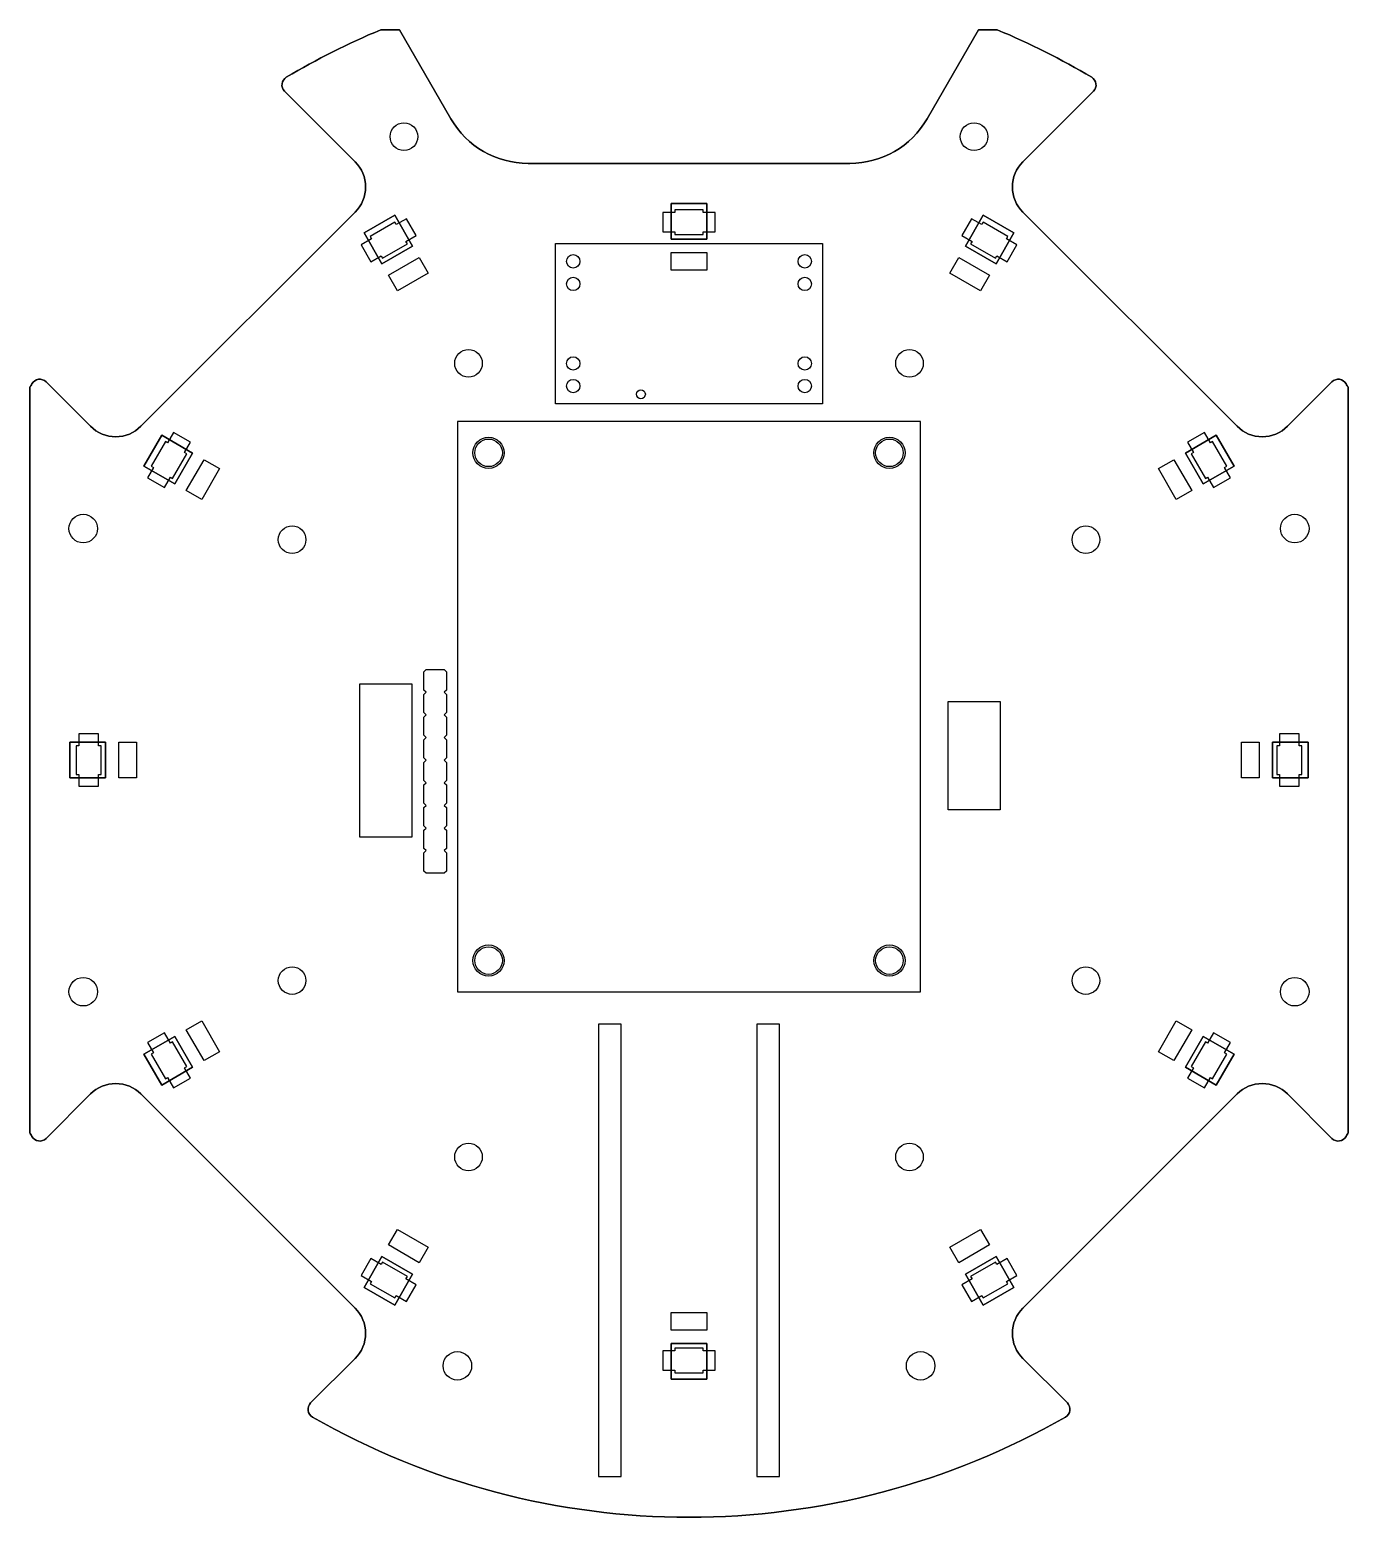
# Model space of a CAD drawing. Header units: millimetres. Extents: x -74 to 74, y -85 to 82.
import ezdxf

# ---------------------------------------------------------------- set-up
doc = ezdxf.new("R2010")
doc.units = ezdxf.units.MM
doc.layers.get('0').update_dxf_attribs({"linetype": 'CONTINUOUS'})

msp = doc.modelspace()

# ---------------------------------------------------------------- linework, layer by layer
for points in [[(72.17, -42.47, 0.494139), (73.75, -42.26, 0.001501), (74, -41.82), (74, 41.82, 0.001501), (73.75, 42.26, 0.494139), (72.17, 42.47), (67.18, 37.48, -0.414214), (61.52, 37.48), (37.48, 61.52, -0.414214), (37.48, 67.18), (45.4, 75.1, 0.490314), (45.2, 76.67, 0.033376), (34.6, 82), (32.5, 82), (26.73, 72, -0.267949), (18.07, 67), (-18.07, 67, -0.267949), (-26.73, 72), (-32.5, 82), (-34.6, 82, 0.033376), (-45.2, 76.67, 0.490314), (-45.4, 75.1), (-37.48, 67.18, -0.414214), (-37.48, 61.52), (-61.52, 37.48, -0.414214), (-67.18, 37.48), (-72.17, 42.47, 0.494139), (-73.75, 42.26, 0.001501), (-74, 41.82), (-74, -41.82, 0.001501), (-73.75, -42.26, 0.494139), (-72.17, -42.47), (-67.18, -37.48, -0.414214), (-61.52, -37.48), (-37.48, -61.52, -0.414214), (-37.48, -67.18), (-42.47, -72.17, 0.494139), (-42.26, -73.75, 0.266237), (42.26, -73.75, 0.494139), (42.47, -72.17), (37.48, -67.18, -0.414214), (37.48, -61.52), (61.52, -37.48, -0.414214), (67.18, -37.48)], [(-26.73, 72, 0.267949), (-18.07, 67), (18.07, 67, 0.267949), (26.73, 72), (32.5, 82), (34.6, 82, -0.033376), (45.2, 76.67, -0.490314), (45.4, 75.1), (37.48, 67.18, 0.414214), (37.48, 61.52), (61.52, 37.48, 0.414214), (67.18, 37.48), (72.17, 42.47, -0.494139), (73.75, 42.26, -0.001501), (74, 41.82), (74, -41.82, -0.001501), (73.75, -42.26, -0.494139), (72.17, -42.47), (67.18, -37.48, 0.414214), (61.52, -37.48), (37.48, -61.52, 0.414214), (37.48, -67.18), (42.47, -72.17, -0.494139), (42.26, -73.75, -0.266237), (-42.26, -73.75, -0.494139), (-42.47, -72.17), (-37.48, -67.18, 0.414214), (-37.48, -61.52), (-61.52, -37.48, 0.414214), (-67.18, -37.48), (-72.17, -42.47, -0.494139), (-73.75, -42.26, -0.001501), (-74, -41.82), (-74, 41.82, -0.001501), (-73.75, 42.26, -0.494139), (-72.17, 42.47), (-67.18, 37.48, 0.414214), (-61.52, 37.48), (-37.48, 61.52, 0.414214), (-37.48, 67.18), (-45.4, 75.1, -0.490314), (-45.2, 76.67, -0.033376), (-34.6, 82), (-32.5, 82)]]:
    msp.add_lwpolyline(points, format="xyb", close=True)
for points in [[(2.94, 61.49), (1.6, 61.49), (1.6, 61.8), (-1.6, 61.8), (-1.6, 61.49), (-2.94, 61.49), (-2.94, 59.3), (-1.6, 59.3), (-1.6, 59), (1.6, 59), (1.6, 59.3), (2.94, 59.3)], [(2, 62.5), (2, 58.5), (-2, 58.5), (-2, 62.5)], [(2, 58.5), (2, 62.5), (-2, 62.5), (-2, 58.5)], [(-31.7, 60.79), (-32.86, 60.12), (-33.01, 60.38), (-35.79, 58.78), (-35.63, 58.52), (-36.79, 57.85), (-35.7, 55.95), (-34.54, 56.62), (-34.39, 56.36), (-31.61, 57.96), (-31.77, 58.22), (-30.61, 58.89)], [(-36.48, 59.19), (-33.02, 61.19), (-31.02, 57.72), (-34.48, 55.72)], [(-33.02, 61.19), (-36.48, 59.19), (-34.48, 55.72), (-31.02, 57.72)], [(36.79, 57.85), (35.63, 58.52), (35.79, 58.78), (33.01, 60.38), (32.86, 60.12), (31.7, 60.79), (30.61, 58.89), (31.77, 58.22), (31.61, 57.96), (34.39, 56.36), (34.54, 56.62), (35.7, 55.95)], [(33.02, 61.19), (36.48, 59.19), (34.48, 55.72), (31.02, 57.72)], [(36.48, 59.19), (33.02, 61.19), (31.02, 57.72), (34.48, 55.72)], [(15, 40), (-15, 40), (-15, 58), (15, 58)], [(-2, 55), (-2, 57), (2, 57), (2, 55)], [(-32.73, 52.69), (-33.73, 54.43), (-30.27, 56.43), (-29.27, 54.69)], [(29.27, 54.69), (30.27, 56.43), (33.73, 54.43), (32.73, 52.69)], [(-57.85, 36.79), (-58.52, 35.63), (-58.78, 35.79), (-60.38, 33.01), (-60.12, 32.86), (-60.79, 31.7), (-58.89, 30.61), (-58.22, 31.77), (-57.96, 31.61), (-56.36, 34.39), (-56.62, 34.54), (-55.95, 35.7)], [(26, 38), (-26, 38), (-26, -26), (26, -26)], [(60.79, 31.7), (60.12, 32.86), (60.38, 33.01), (58.78, 35.79), (58.52, 35.63), (57.85, 36.79), (55.95, 35.7), (56.62, 34.54), (56.36, 34.39), (57.96, 31.61), (58.22, 31.77), (58.89, 30.61)], [(-61.19, 33.02), (-59.19, 36.48), (-55.72, 34.48), (-57.72, 31.02)], [(-59.19, 36.48), (-61.19, 33.02), (-57.72, 31.02), (-55.72, 34.48)], [(59.19, 36.48), (61.19, 33.02), (57.72, 31.02), (55.72, 34.48)], [(61.19, 33.02), (59.19, 36.48), (55.72, 34.48), (57.72, 31.02)], [(-54.69, 29.27), (-56.43, 30.27), (-54.43, 33.73), (-52.69, 32.73)], [(52.69, 32.73), (54.43, 33.73), (56.43, 30.27), (54.69, 29.27)], [(-27.48, -12.7), (-29.52, -12.7), (-29.77, -12.45), (-29.77, -10.41), (-29.52, -10.16), (-29.77, -9.91), (-29.77, -7.87), (-29.52, -7.62), (-29.77, -7.37), (-29.77, -5.33), (-29.52, -5.08), (-29.77, -4.83), (-29.77, -2.79), (-29.52, -2.54), (-29.77, -2.29), (-29.77, -0.25), (-29.52, 0), (-29.77, 0.25), (-29.77, 2.29), (-29.52, 2.54), (-29.77, 2.79), (-29.77, 4.83), (-29.52, 5.08), (-29.77, 5.33), (-29.77, 7.37), (-29.52, 7.62), (-29.77, 7.87), (-29.77, 9.91), (-29.52, 10.16), (-27.48, 10.16), (-27.23, 9.91), (-27.23, 7.87), (-27.48, 7.62), (-27.23, 7.37), (-27.23, 5.33), (-27.48, 5.08), (-27.23, 4.83), (-27.23, 2.79), (-27.48, 2.54), (-27.23, 2.29), (-27.23, 0.25), (-27.48, 0), (-27.23, -0.25), (-27.23, -2.29), (-27.48, -2.54), (-27.23, -2.79), (-27.23, -4.83), (-27.48, -5.08), (-27.23, -5.33), (-27.23, -7.37), (-27.48, -7.62), (-27.23, -7.87), (-27.23, -9.91), (-27.48, -10.16), (-27.23, -10.41), (-27.23, -12.45)], [(-36.94, 4.72), (-36.94, 5.19), (-36.94, 7.22), (-36.94, 8.55), (-31.1, 8.55), (-31.1, 7.22), (-31.1, 5.19), (-31.1, 4.72), (-31.1, 2.69), (-31.1, 2.22), (-31.1, 0.19), (-31.1, -0.28), (-31.1, -2.31), (-31.1, -2.78), (-31.1, -4.81), (-31.1, -5.28), (-31.1, -7.31), (-31.1, -8.63), (-36.94, -8.63), (-36.94, -7.31), (-36.94, -5.28), (-36.94, -4.81), (-36.94, -2.78), (-36.94, -2.31), (-36.94, -0.28), (-36.94, 0.19), (-36.94, 2.22), (-36.94, 2.69)], [(29.08, 2.77), (29.08, 3.24), (29.08, 5.27), (29.08, 6.59), (34.92, 6.59), (34.92, 5.27), (34.92, 3.24), (34.92, 2.77), (34.92, 0.74), (34.92, 0.27), (34.92, -1.76), (34.92, -2.23), (34.92, -4.26), (34.92, -5.59), (29.08, -5.59), (29.08, -4.26), (29.08, -2.23), (29.08, -1.76), (29.08, 0.27), (29.08, 0.74)], [(-69.5, -2), (-69.5, 2), (-65.5, 2), (-65.5, -2)], [(-69.5, 2), (-69.5, -2), (-65.5, -2), (-65.5, 2)], [(-68.5, 2.94), (-68.5, 1.6), (-68.8, 1.6), (-68.8, -1.6), (-68.5, -1.6), (-68.5, -2.94), (-66.3, -2.94), (-66.3, -1.6), (-66, -1.6), (-66, 1.6), (-66.3, 1.6), (-66.3, 2.94)], [(-62, -2), (-64, -2), (-64, 2), (-62, 2)], [(62, 2), (64, 2), (64, -2), (62, -2)], [(69.5, 2), (69.5, -2), (65.5, -2), (65.5, 2)], [(69.5, -2), (69.5, 2), (65.5, 2), (65.5, -2)], [(68.5, -2.94), (68.5, -1.6), (68.8, -1.6), (68.8, 1.6), (68.5, 1.6), (68.5, 2.94), (66.3, 2.94), (66.3, 1.6), (66, 1.6), (66, -1.6), (66.3, -1.6), (66.3, -2.94)], [(-52.69, -32.73), (-54.43, -33.73), (-56.43, -30.27), (-54.69, -29.27)], [(-8.3, -29.63), (-9.5, -29.63), (-10.17, -29.63), (-10.17, -80.43), (-9.5, -80.43), (-8.3, -80.43), (-7.63, -80.43), (-7.63, -29.63)], [(9.5, -29.63), (8.3, -29.63), (7.63, -29.63), (7.63, -80.43), (8.3, -80.43), (9.5, -80.43), (10.17, -80.43), (10.17, -29.63)], [(54.69, -29.27), (56.43, -30.27), (54.43, -33.73), (52.69, -32.73)], [(-59.19, -36.48), (-61.19, -33.02), (-57.72, -31.02), (-55.72, -34.48)], [(-61.19, -33.02), (-59.19, -36.48), (-55.72, -34.48), (-57.72, -31.02)], [(-60.79, -31.7), (-60.12, -32.86), (-60.38, -33.01), (-58.78, -35.79), (-58.52, -35.63), (-57.85, -36.79), (-55.95, -35.7), (-56.62, -34.54), (-56.36, -34.39), (-57.96, -31.61), (-58.22, -31.77), (-58.89, -30.61)], [(61.19, -33.02), (59.19, -36.48), (55.72, -34.48), (57.72, -31.02)], [(59.19, -36.48), (61.19, -33.02), (57.72, -31.02), (55.72, -34.48)], [(57.85, -36.79), (58.52, -35.63), (58.78, -35.79), (60.38, -33.01), (60.12, -32.86), (60.79, -31.7), (58.89, -30.61), (58.22, -31.77), (57.96, -31.61), (56.36, -34.39), (56.62, -34.54), (55.95, -35.7)], [(-29.27, -54.69), (-30.27, -56.43), (-33.73, -54.43), (-32.73, -52.69)], [(32.73, -52.69), (33.73, -54.43), (30.27, -56.43), (29.27, -54.69)], [(-36.79, -57.85), (-35.63, -58.52), (-35.79, -58.78), (-33.01, -60.38), (-32.86, -60.12), (-31.7, -60.79), (-30.61, -58.89), (-31.77, -58.22), (-31.61, -57.96), (-34.39, -56.36), (-34.54, -56.62), (-35.7, -55.95)], [(-33.02, -61.19), (-36.48, -59.19), (-34.48, -55.72), (-31.02, -57.72)], [(-36.48, -59.19), (-33.02, -61.19), (-31.02, -57.72), (-34.48, -55.72)], [(31.7, -60.79), (32.86, -60.12), (33.01, -60.38), (35.79, -58.78), (35.63, -58.52), (36.79, -57.85), (35.7, -55.95), (34.54, -56.62), (34.39, -56.36), (31.61, -57.96), (31.77, -58.22), (30.61, -58.89)], [(36.48, -59.19), (33.02, -61.19), (31.02, -57.72), (34.48, -55.72)], [(33.02, -61.19), (36.48, -59.19), (34.48, -55.72), (31.02, -57.72)], [(2, -62), (2, -64), (-2, -64), (-2, -62)], [(-2.94, -68.5), (-1.6, -68.5), (-1.6, -68.8), (1.6, -68.8), (1.6, -68.5), (2.94, -68.5), (2.94, -66.3), (1.6, -66.3), (1.6, -66), (-1.6, -66), (-1.6, -66.3), (-2.94, -66.3)], [(2, -69.5), (-2, -69.5), (-2, -65.5), (2, -65.5)], [(-2, -69.5), (2, -69.5), (2, -65.5), (-2, -65.5)]]:
    msp.add_lwpolyline(points, close=True)
for centre, radius in [((-32, 70), 1.55), ((-32, 70), 1.55), ((32, 70), 1.55), ((32, 70), 1.55), ((-13, 56), 0.75), ((13, 56), 0.75), ((-13, 53.46), 0.75), ((13, 53.46), 0.75), ((-24.75, 44.55), 1.55), ((-24.75, 44.55), 1.55), ((-13, 44.54), 0.75), ((13, 44.54), 0.75), ((24.75, 44.55), 1.55), ((24.75, 44.55), 1.55), ((-13, 42), 0.75), ((13, 42), 0.75), ((-5.4, 41.08), 0.5), ((-22.5, 34.5), 1.75), ((-22.5, 34.5), 1.55), ((-22.5, 34.5), 1.55), ((22.5, 34.5), 1.75), ((22.5, 34.5), 1.55), ((22.5, 34.5), 1.55), ((-68, 26), 1.6), ((-68, 26), 1.6), ((68, 26), 1.6), ((68, 26), 1.6), ((-44.55, 24.75), 1.55), ((-44.55, 24.75), 1.55), ((44.55, 24.75), 1.55), ((44.55, 24.75), 1.55), ((-22.5, -22.5), 1.75), ((-22.5, -22.5), 1.55), ((-22.5, -22.5), 1.55), ((22.5, -22.5), 1.75), ((22.5, -22.5), 1.55), ((22.5, -22.5), 1.55), ((-44.55, -24.75), 1.55), ((-44.55, -24.75), 1.55), ((44.55, -24.75), 1.55), ((44.55, -24.75), 1.55), ((-68, -26), 1.6), ((-68, -26), 1.6), ((68, -26), 1.6), ((68, -26), 1.6), ((-24.75, -44.55), 1.55), ((-24.75, -44.55), 1.55), ((24.75, -44.55), 1.55), ((24.75, -44.55), 1.55), ((-26, -68), 1.6), ((-26, -68), 1.6), ((26, -68), 1.6), ((26, -68), 1.6)]:
    msp.add_circle(centre, radius)

doc.saveas('drawing.dxf')
